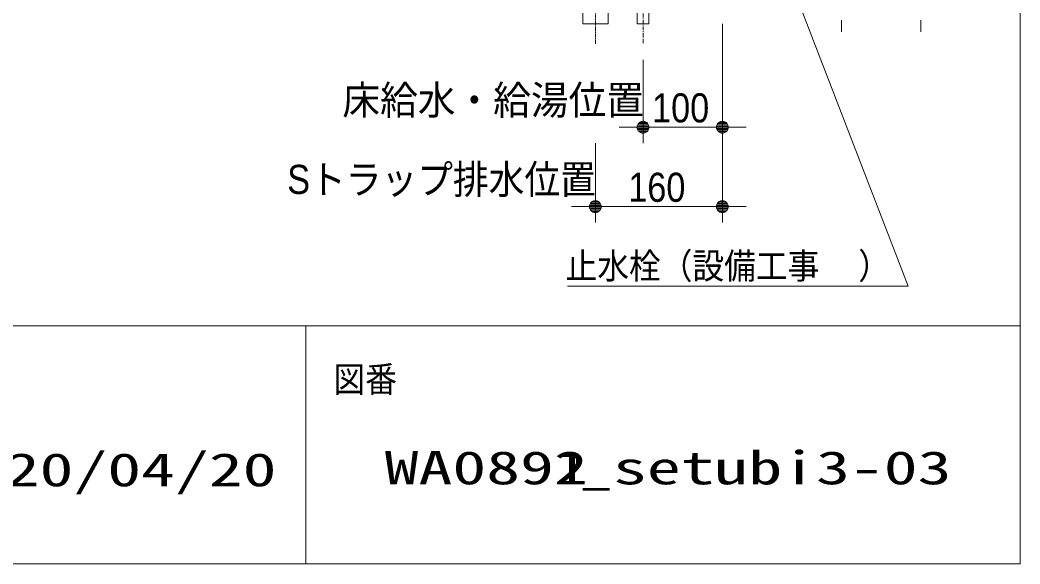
# Model space of a CAD drawing. Units: millimetres, scale not verified. Extents: x -6062 to 6062, y -3045 to 3045.
# Drawn here: x 953 to 2212, y -2770 to -2085 of the extents above; entities that cross this region are included whole.
import ezdxf
from ezdxf.enums import TextEntityAlignment as Align

# ---------------------------------------------------------------- set-up
doc = ezdxf.new("R2010")
doc.units = ezdxf.units.MM
doc.header["$LTSCALE"] = 20
doc.linetypes.add('CHAIN1', pattern=[8, 5, -1, 1, -1])
for name, color, linetype, lineweight in [('0-0_1図面枠', 7, 'Continuous', 9), ('0-2_2寸法-1', 7, 'Continuous', 9), ('0-3_0', 7, 'Continuous', 9), ('0-4_2寸法-2', 7, 'Continuous', 9), ('0-5_2寸法-3', 7, 'Continuous', 9), ('0-6_4給排水', 7, 'Continuous', 9)]:
    doc.layers.add(name, color=color, linetype=linetype, lineweight=lineweight)
doc.styles.add('ＭＳ ゴシック', font='')
doc.styles.add('ＭＳ Ｐゴシック', font='')
doc.styles.get('ＭＳ ゴシック').set_extended_font_data('MS Gothic')
doc.styles.get('ＭＳ Ｐゴシック').set_extended_font_data('MS PGothic')

# ---------------------------------------------------------------- blocks, each defined once
blk = doc.blocks.new('グループ-2')
at = {"layer": '0-0_1図面枠'}
for p, q in [((-80000, -49400), (80000, -49400)), ((62000, -49400), (62000, -55400))]:
    blk.add_line(p, q, dxfattribs=at)
blk.add_lwpolyline([(-80000, 55400), (80000, 55400), (80000, -55400), (-80000, -55400)], close=True, dxfattribs=at)
blk = doc.blocks.new('図面枠')
at = {"layer": '0-0_1図面枠'}
blk.add_blockref('グループ-2', (0, 0), dxfattribs=at)
at = {"layer": '0-0_1図面枠', "style": 'ＭＳ ゴシック', "width": 0.9}
blk.add_text('図番', height=650.9, dxfattribs=at).set_placement((62699.9, -51268.3), align=Align.BOTTOM_LEFT)
blk = doc.blocks.new('_Dot')
at = {"layer": '0-3_0'}
for p, q in [((-10, 0), (-20, 0)), ((9.78, 2), (-9.78, 2)), ((7.99, 6), (-7.99, 6)), ((9.16, -3.98), (-9.16, -3.98)), ((6, -7.98), (-6, -7.98))]:
    blk.add_line(p, q, dxfattribs=at)
for points in [[(10, 0), (9.92, 1.25), (9.69, 2.49), (9.3, 3.68), (8.76, 4.82), (8.09, 5.88), (7.29, 6.85), (6.37, 7.71), (5.36, 8.44), (4.26, 9.05), (3.09, 9.51), (1.87, 9.82), (0.63, 9.98), (-0.63, 9.98), (-1.87, 9.82), (-3.09, 9.51), (-4.26, 9.05), (-5.36, 8.44), (-6.37, 7.71), (-7.29, 6.85), (-8.09, 5.88), (-8.76, 4.82), (-9.3, 3.68), (-9.69, 2.49), (-9.92, 1.25), (-10, 0), (0, 0)], [(-10, 0), (-9.92, -1.25), (-9.69, -2.49), (-9.3, -3.68), (-8.76, -4.82), (-8.09, -5.88), (-7.29, -6.85), (-6.37, -7.71), (-5.36, -8.44), (-4.26, -9.05), (-3.09, -9.51), (-1.87, -9.82), (-0.63, -9.98), (0.63, -9.98), (1.87, -9.82), (3.09, -9.51), (4.26, -9.05), (5.36, -8.44), (6.37, -7.71), (7.29, -6.85), (8.09, -5.88), (8.76, -4.82), (9.3, -3.68), (9.69, -2.49), (9.92, -1.25), (10, 0), (0, 0)]]:
    blk.add_lwpolyline(points, close=True, dxfattribs=at)
blk = doc.blocks.new('グループ-15')
at = {"layer": '0-6_4給排水', "linetype": 'CHAIN1'}
blk.add_line((70500, -40100), (70500, -42300), dxfattribs=at)
at = {"layer": '0-6_4給排水'}
blk.add_lwpolyline([(70300, -40600), (70300, -41200), (70700, -41200), (70700, -40600)], dxfattribs=at)
for points in [[(69900, -41200), (71100, -41200), (71100, -41400), (69900, -41400)], [(70350, -41400), (70650, -41400), (70650, -41800), (70350, -41800)]]:
    blk.add_lwpolyline(points, close=True, dxfattribs=at)
blk = doc.blocks.new('グループ-62')
at = {"layer": '0-6_4給排水', "linetype": 'CHAIN1'}
blk.add_line((69300, -42300), (69300, -31520), dxfattribs=at)
at = {"layer": '0-6_4給排水'}
blk.add_lwpolyline([(68980, -41400), (69620, -41400), (69620, -41800), (68980, -41800)], close=True, dxfattribs=at)

msp = doc.modelspace()

# ---------------------------------------------------------------- linework, layer by layer
at = {"layer": '0-2_2寸法-1'}
for p, q in [((1837.5, -2090), (1837.5, -2240)), ((1737.5, -2135), (1737.5, -2240)), ((1752.51, -2220), (1822.49, -2220)), ((1677.5, -2240), (1677.5, -2340)), ((1837.5, -2240), (1837.5, -2340)), ((1692.51, -2320), (1822.49, -2320))]:
    msp.add_line(p, q, dxfattribs=at)
at = {"layer": '0-4_2寸法-2'}
for p, q in [((1837.5, -2090), (1837.5, -2240)), ((1987.5, -2085.01), (1987.5, -2100.01)), ((2087.5, -2085.01), (2087.5, -2100.01)), ((1737.5, -2135), (1737.5, -2240)), ((1722.49, -2220), (1707.49, -2220)), ((1737.5, -2220), (1837.5, -2220)), ((1852.51, -2220), (1867.51, -2220)), ((1677.5, -2240), (1677.5, -2340)), ((1837.5, -2240), (1837.5, -2340)), ((1662.49, -2320), (1647.49, -2320)), ((1677.5, -2320), (1837.5, -2320)), ((1852.51, -2320), (1867.51, -2320))]:
    msp.add_line(p, q, dxfattribs=at)
at = {"layer": '0-5_2寸法-3'}
msp.add_lwpolyline([(1642.43, -2420), (2071.62, -2420), (1776.25, -1654.9)], dxfattribs=at)

# ---------------------------------------------------------------- block references
at = {"layer": '0-0_1図面枠', "xscale": 0.05, "yscale": 0.05}
msp.add_blockref('図面枠', (-1787.5, 0), dxfattribs=at)
at = {"layer": '0-2_2寸法-1', "xscale": 0.7503418, "yscale": 0.7503418, "rotation": 180}
for p in [(1737.5, -2220), (1677.5, -2320)]:
    msp.add_blockref('_Dot', p, dxfattribs=at)
at = {"layer": '0-2_2寸法-1', "xscale": 0.7503418, "yscale": 0.7503418}
for p in [(1837.5, -2220), (1837.5, -2320)]:
    msp.add_blockref('_Dot', p, dxfattribs=at)
at = {"layer": '0-4_2寸法-2', "xscale": 0.7503418, "yscale": 0.7503418}
for p in [(1737.5, -2220), (1677.5, -2320)]:
    msp.add_blockref('_Dot', p, dxfattribs=at)
at = {"layer": '0-4_2寸法-2', "xscale": 0.7503418, "yscale": 0.7503418, "rotation": 180}
for p in [(1837.5, -2220), (1837.5, -2320)]:
    msp.add_blockref('_Dot', p, dxfattribs=at)
at = {"layer": '0-6_4給排水', "xscale": 0.05, "yscale": 0.05}
for name in ['グループ-62', 'グループ-15']:
    msp.add_blockref(name, (-1787.5, 0), dxfattribs=at)

# ---------------------------------------------------------------- texts
at = {"layer": '0-0_1図面枠', "style": 'ＭＳ ゴシック', "width": 1.5}
for s, p in [('2020/04/20', (849.28, -2684.72)), ('WA0892', (1412.02, -2682.24)), ('1', (1625.43, -2682.24)), ('_setubi3-03', (1657.05, -2682.24))]:
    msp.add_text(s, height=41.79, dxfattribs=at).set_placement(p, align=Align.BOTTOM_LEFT)
at = {"layer": '0-2_2寸法-1', "style": 'ＭＳ Ｐゴシック', "width": 0.9}
for s, p in [('100', (1748.89, -2224.96)), ('160', (1718.89, -2324.96))]:
    msp.add_text(s, height=36.66, dxfattribs=at).set_placement(p, align=Align.BOTTOM_LEFT)
at = {"layer": '0-4_2寸法-2', "style": 'ＭＳ Ｐゴシック'}
for s, width, p in [('床給水・給湯位置', 0.95, (1358.69, -2215.12)), ('Sトラップ排水位置', 0.9, (1289.21, -2315.02))]:
    msp.add_text(s, height=36.66, dxfattribs=dict(at, width=width)).set_placement(p, align=Align.BOTTOM_LEFT)
at = {"layer": '0-5_2寸法-3', "style": 'ＭＳ ゴシック', "width": 0.9}
for s, p in [('止水栓（設備工事', (1639.93, -2420.67)), ('）', (2008.8, -2420.67))]:
    msp.add_text(s, height=32.55, dxfattribs=at).set_placement(p, align=Align.BOTTOM_LEFT)

doc.saveas('drawing.dxf')
